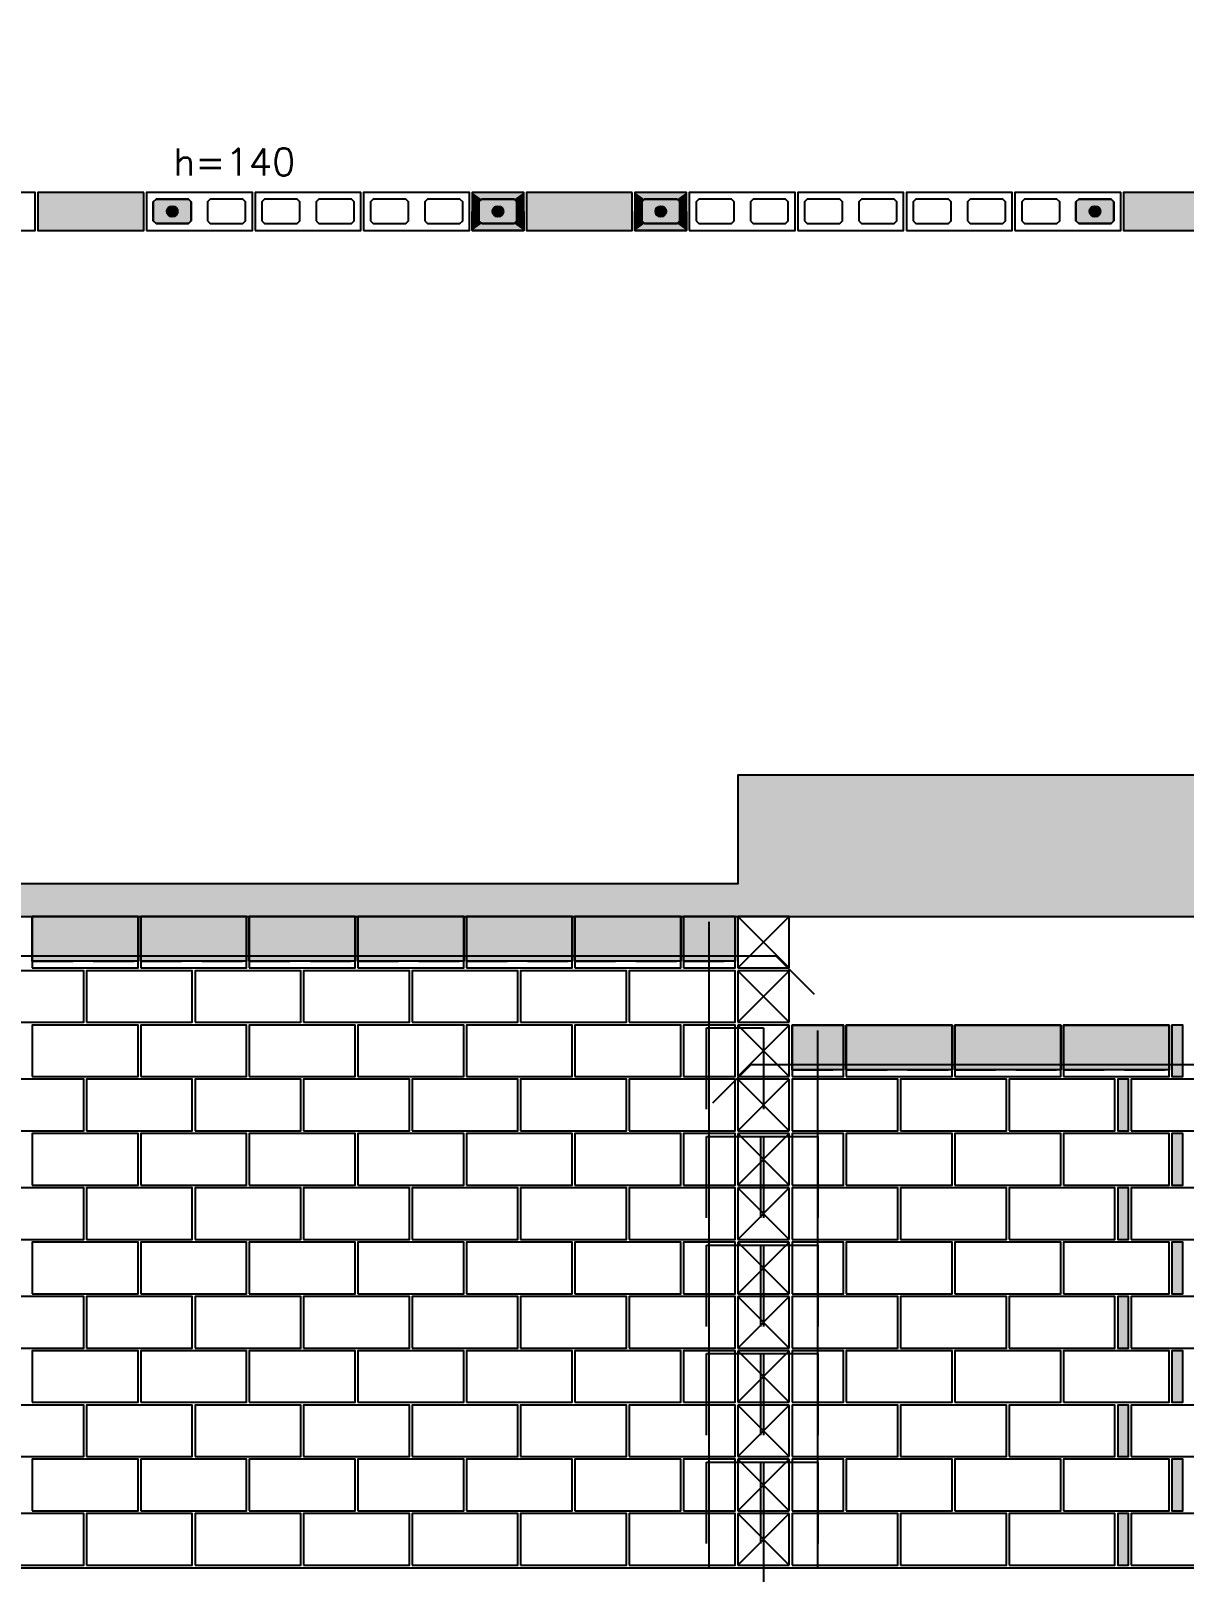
# Model space of a CAD drawing. Extents: x -1.9 to 86, y -1.5 to 61.
# Drawn here: x 15.65 to 24.15, y 31.39 to 42.74 of the extents above; entities that cross this region are included whole.
import ezdxf

# ---------------------------------------------------------------- set-up
doc = ezdxf.new("R2010")
doc.units = 0
doc.header["$MEASUREMENT"] = 0
doc.linetypes.add('ESTILO_TQS_0001', pattern=[0.45, 0.3, -0.15])
for name, color, linetype in [('PENA_01', 1, 'CONTINUOUS'), ('PENA_02', 2, 'CONTINUOUS'), ('PENA_03', 3, 'CONTINUOUS'), ('PENA_05', 5, 'CONTINUOUS'), ('PENA_09', 254, 'CONTINUOUS'), ('PENA_11', 252, 'CONTINUOUS'), ('PENA_23', 50, 'CONTINUOUS'), ('PENA_25', 210, 'CONTINUOUS')]:
    doc.layers.add(name, color=color, linetype=linetype)
doc.styles.get("Standard").update_dxf_attribs({"font": 'ROMANS.SHX'})

msp = doc.modelspace()

# ---------------------------------------------------------------- linework, layer by layer
at = {"layer": 'PENA_01', "linetype": 'ESTILO_TQS_0001'}
msp.add_line((21.052627, 31.597048), (21.052627, 26.923454), dxfattribs=at)
at = {"layer": 'PENA_01', "linetype": 'Continuous'}
for points in [[(16.555295, 41.342185), (16.575295, 41.322185), (16.815295, 41.322185), (16.835295, 41.342185), (16.835295, 41.482185), (16.815295, 41.502185), (16.575295, 41.502185), (16.555295, 41.482185), (16.555295, 41.342185)], [(16.955295, 41.342185), (16.975295, 41.322185), (17.215295, 41.322185), (17.235295, 41.342185), (17.235295, 41.482185), (17.215295, 41.502185), (16.975295, 41.502185), (16.955295, 41.482185), (16.955295, 41.342185)], [(17.355295, 41.342185), (17.375295, 41.322185), (17.615295, 41.322185), (17.635295, 41.342185), (17.635295, 41.482185), (17.615295, 41.502185), (17.375295, 41.502185), (17.355295, 41.482185), (17.355295, 41.342185)], [(17.755295, 41.342185), (17.775295, 41.322185), (18.015295, 41.322185), (18.035295, 41.342185), (18.035295, 41.482185), (18.015295, 41.502185), (17.775295, 41.502185), (17.755295, 41.482185), (17.755295, 41.342185)], [(18.155295, 41.342185), (18.175295, 41.322185), (18.415295, 41.322185), (18.435295, 41.342185), (18.435295, 41.482185), (18.415295, 41.502185), (18.175295, 41.502185), (18.155295, 41.482185), (18.155295, 41.342185)], [(18.555295, 41.342185), (18.575295, 41.322185), (18.815295, 41.322185), (18.835295, 41.342185), (18.835295, 41.482185), (18.815295, 41.502185), (18.575295, 41.502185), (18.555295, 41.482185), (18.555295, 41.342185)], [(18.975295, 41.322185), (19.215295, 41.322185), (19.235295, 41.342185), (19.235295, 41.482185), (19.215295, 41.502185), (18.975295, 41.502185), (18.955295, 41.482185), (18.955295, 41.342185), (18.975295, 41.322185)], [(20.175295, 41.322185), (20.415295, 41.322185), (20.435295, 41.342185), (20.435295, 41.482185), (20.415295, 41.502185), (20.175295, 41.502185), (20.155295, 41.482185), (20.155295, 41.342185), (20.175295, 41.322185)], [(20.555295, 41.342185), (20.575295, 41.322185), (20.815295, 41.322185), (20.835295, 41.342185), (20.835295, 41.482185), (20.815295, 41.502185), (20.575295, 41.502185), (20.555295, 41.482185), (20.555295, 41.342185)], [(20.955295, 41.342185), (20.975295, 41.322185), (21.215295, 41.322185), (21.235295, 41.342185), (21.235295, 41.482185), (21.215295, 41.502185), (20.975295, 41.502185), (20.955295, 41.482185), (20.955295, 41.342185)], [(21.355295, 41.342185), (21.375295, 41.322185), (21.615295, 41.322185), (21.635295, 41.342185), (21.635295, 41.482185), (21.615295, 41.502185), (21.375295, 41.502185), (21.355295, 41.482185), (21.355295, 41.342185)], [(21.755295, 41.342185), (21.775295, 41.322185), (22.015295, 41.322185), (22.035295, 41.342185), (22.035295, 41.482185), (22.015295, 41.502185), (21.775295, 41.502185), (21.755295, 41.482185), (21.755295, 41.342185)], [(22.155295, 41.342185), (22.175295, 41.322185), (22.415295, 41.322185), (22.435295, 41.342185), (22.435295, 41.482185), (22.415295, 41.502185), (22.175295, 41.502185), (22.155295, 41.482185), (22.155295, 41.342185)], [(22.555295, 41.342185), (22.575295, 41.322185), (22.815295, 41.322185), (22.835295, 41.342185), (22.835295, 41.482185), (22.815295, 41.502185), (22.575295, 41.502185), (22.555295, 41.482185), (22.555295, 41.342185)], [(22.955295, 41.342185), (22.975295, 41.322185), (23.215295, 41.322185), (23.235295, 41.342185), (23.235295, 41.482185), (23.215295, 41.502185), (22.975295, 41.502185), (22.955295, 41.482185), (22.955295, 41.342185)], [(23.355295, 41.342185), (23.375295, 41.322185), (23.615295, 41.322185), (23.635295, 41.342185), (23.635295, 41.482185), (23.615295, 41.502185), (23.375295, 41.502185), (23.355295, 41.482185), (23.355295, 41.342185)]]:
    msp.add_lwpolyline(points, dxfattribs=at)
at = {"layer": 'PENA_02', "linetype": 'Continuous'}
for p, q in [((21.242627, 36.217992), (20.862627, 36.217992)), ((20.862627, 36.217992), (20.862627, 35.837992)), ((21.242627, 35.837992), (21.242627, 36.217992)), ((20.862627, 35.837992), (21.242627, 35.837992)), ((21.242627, 35.817992), (20.862627, 35.817992)), ((20.862627, 35.817992), (20.862627, 35.437992)), ((21.242627, 35.437992), (21.242627, 35.817992)), ((20.862627, 35.437992), (21.242627, 35.437992)), ((21.242627, 35.417992), (20.862627, 35.417992)), ((20.862627, 35.417992), (20.862627, 35.037992)), ((21.242627, 35.037992), (21.242627, 35.417992)), ((20.862627, 35.037992), (21.242627, 35.037992)), ((21.242627, 35.017992), (20.862627, 35.017992)), ((20.862627, 35.017992), (20.862627, 34.637992)), ((21.242627, 34.637992), (21.242627, 35.017992)), ((20.862627, 34.637992), (21.242627, 34.637992)), ((21.242627, 34.617992), (20.862627, 34.617992)), ((20.862627, 34.617992), (20.862627, 34.237992)), ((21.242627, 34.237992), (21.242627, 34.617992)), ((20.862627, 34.237992), (21.242627, 34.237992)), ((21.242627, 34.217992), (20.862627, 34.217992)), ((20.862627, 34.217992), (20.862627, 33.837992)), ((21.242627, 33.837992), (21.242627, 34.217992)), ((20.862627, 33.837992), (21.242627, 33.837992)), ((21.242627, 33.817992), (20.862627, 33.817992)), ((20.862627, 33.817992), (20.862627, 33.437992)), ((21.242627, 33.437992), (21.242627, 33.817992)), ((20.862627, 33.437992), (21.242627, 33.437992)), ((21.242627, 33.417992), (20.862627, 33.417992)), ((20.862627, 33.417992), (20.862627, 33.037992)), ((21.242627, 33.037992), (21.242627, 33.417992)), ((20.862627, 33.037992), (21.242627, 33.037992)), ((21.242627, 33.017992), (20.862627, 33.017992)), ((20.862627, 33.017992), (20.862627, 32.637992)), ((21.242627, 32.637992), (21.242627, 33.017992)), ((20.862627, 32.637992), (21.242627, 32.637992)), ((21.242627, 32.617992), (20.862627, 32.617992)), ((20.862627, 32.617992), (20.862627, 32.237992)), ((21.242627, 32.237992), (21.242627, 32.617992)), ((20.862627, 32.237992), (21.242627, 32.237992)), ((21.242627, 32.217992), (20.862627, 32.217992)), ((20.862627, 32.217992), (20.862627, 31.837992)), ((21.242627, 31.837992), (21.242627, 32.217992)), ((20.862627, 31.837992), (21.242627, 31.837992)), ((21.242627, 31.817992), (20.862627, 31.817992)), ((20.862627, 31.817992), (20.862627, 31.437992)), ((21.242627, 31.437992), (21.242627, 31.817992)), ((7.762627, 31.417992), (33.442627, 31.417992)), ((20.862627, 31.437992), (21.242627, 31.437992))]:
    msp.add_line(p, q, dxfattribs=at)
at = {"layer": 'PENA_02', "linetype": 'ESTILO_TQS_0001'}
for p, q in [((15.662627, 35.887992), (16.442627, 35.887992)), ((16.462627, 35.887992), (17.242627, 35.887992)), ((17.262627, 35.887992), (18.042627, 35.887992)), ((18.062627, 35.887992), (18.842627, 35.887992)), ((18.862627, 35.887992), (19.642627, 35.887992)), ((19.662627, 35.887992), (20.442627, 35.887992)), ((20.462627, 35.887992), (20.842627, 35.887992)), ((21.262627, 35.087992), (21.642627, 35.087992)), ((21.662627, 35.087992), (22.442627, 35.087992)), ((22.462627, 35.087992), (23.242627, 35.087992)), ((23.262627, 35.087992), (24.042627, 35.087992))]:
    msp.add_line(p, q, dxfattribs=at)
at = {"layer": 'PENA_02', "linetype": 'Continuous'}
for points in [[(14.905295, 41.272185), (15.685295, 41.272185), (15.685295, 41.552185), (14.905295, 41.552185), (14.905295, 41.272185)], [(16.485295, 41.552185), (15.705295, 41.552185), (15.705295, 41.272185), (16.485295, 41.272185), (16.485295, 41.552185)], [(16.505295, 41.272185), (17.285295, 41.272185), (17.285295, 41.552185), (16.505295, 41.552185), (16.505295, 41.272185)], [(17.305295, 41.272185), (18.085295, 41.272185), (18.085295, 41.552185), (17.305295, 41.552185), (17.305295, 41.272185)], [(18.105295, 41.272185), (18.885295, 41.272185), (18.885295, 41.552185), (18.105295, 41.552185), (18.105295, 41.272185)], [(18.905295, 41.272185), (19.285295, 41.272185), (19.285295, 41.552185), (18.905295, 41.552185), (18.905295, 41.272185)], [(20.085295, 41.552185), (19.305295, 41.552185), (19.305295, 41.272185), (20.085295, 41.272185), (20.085295, 41.552185)], [(20.105295, 41.272185), (20.485295, 41.272185), (20.485295, 41.552185), (20.105295, 41.552185), (20.105295, 41.272185)], [(20.505295, 41.272185), (21.285295, 41.272185), (21.285295, 41.552185), (20.505295, 41.552185), (20.505295, 41.272185)], [(21.305295, 41.272185), (22.085295, 41.272185), (22.085295, 41.552185), (21.305295, 41.552185), (21.305295, 41.272185)], [(22.105295, 41.272185), (22.885295, 41.272185), (22.885295, 41.552185), (22.105295, 41.552185), (22.105295, 41.272185)], [(22.905295, 41.272185), (23.685295, 41.272185), (23.685295, 41.552185), (22.905295, 41.552185), (22.905295, 41.272185)], [(24.785295, 41.552185), (23.705295, 41.552185), (23.705295, 41.272185), (24.785295, 41.272185), (24.785295, 41.552185)], [(7.762627, 37.257992), (7.762627, 36.217992), (33.442627, 36.217992), (33.442627, 37.257992), (20.862627, 37.257992), (20.862627, 36.457992), (8.042627, 36.457992), (8.042627, 37.257992), (7.762627, 37.257992)], [(15.662627, 35.837992), (16.442627, 35.837992), (16.442627, 36.217992), (15.662627, 36.217992), (15.662627, 35.837992)], [(16.462627, 35.837992), (17.242627, 35.837992), (17.242627, 36.217992), (16.462627, 36.217992), (16.462627, 35.837992)], [(17.262627, 35.837992), (18.042627, 35.837992), (18.042627, 36.217992), (17.262627, 36.217992), (17.262627, 35.837992)], [(18.062627, 35.837992), (18.842627, 35.837992), (18.842627, 36.217992), (18.062627, 36.217992), (18.062627, 35.837992)], [(18.862627, 35.837992), (19.642627, 35.837992), (19.642627, 36.217992), (18.862627, 36.217992), (18.862627, 35.837992)], [(19.662627, 35.837992), (20.442627, 35.837992), (20.442627, 36.217992), (19.662627, 36.217992), (19.662627, 35.837992)], [(20.462627, 35.837992), (20.842627, 35.837992), (20.842627, 36.217992), (20.462627, 36.217992), (20.462627, 35.837992)], [(15.262627, 35.437992), (16.042627, 35.437992), (16.042627, 35.817992), (15.262627, 35.817992), (15.262627, 35.437992)], [(16.062627, 35.437992), (16.842627, 35.437992), (16.842627, 35.817992), (16.062627, 35.817992), (16.062627, 35.437992)], [(16.862627, 35.437992), (17.642627, 35.437992), (17.642627, 35.817992), (16.862627, 35.817992), (16.862627, 35.437992)], [(17.662627, 35.437992), (18.442627, 35.437992), (18.442627, 35.817992), (17.662627, 35.817992), (17.662627, 35.437992)], [(18.462627, 35.437992), (19.242627, 35.437992), (19.242627, 35.817992), (18.462627, 35.817992), (18.462627, 35.437992)], [(19.262627, 35.437992), (20.042627, 35.437992), (20.042627, 35.817992), (19.262627, 35.817992), (19.262627, 35.437992)], [(20.062627, 35.437992), (20.842627, 35.437992), (20.842627, 35.817992), (20.062627, 35.817992), (20.062627, 35.437992)], [(15.662627, 35.037992), (16.442627, 35.037992), (16.442627, 35.417992), (15.662627, 35.417992), (15.662627, 35.037992)], [(16.462627, 35.037992), (17.242627, 35.037992), (17.242627, 35.417992), (16.462627, 35.417992), (16.462627, 35.037992)], [(17.262627, 35.037992), (18.042627, 35.037992), (18.042627, 35.417992), (17.262627, 35.417992), (17.262627, 35.037992)], [(18.062627, 35.037992), (18.842627, 35.037992), (18.842627, 35.417992), (18.062627, 35.417992), (18.062627, 35.037992)], [(18.862627, 35.037992), (19.642627, 35.037992), (19.642627, 35.417992), (18.862627, 35.417992), (18.862627, 35.037992)], [(19.662627, 35.037992), (20.442627, 35.037992), (20.442627, 35.417992), (19.662627, 35.417992), (19.662627, 35.037992)], [(20.462627, 35.037992), (20.842627, 35.037992), (20.842627, 35.417992), (20.462627, 35.417992), (20.462627, 35.037992)], [(21.262627, 35.037992), (21.642627, 35.037992), (21.642627, 35.417992), (21.262627, 35.417992), (21.262627, 35.037992)], [(21.662627, 35.037992), (22.442627, 35.037992), (22.442627, 35.417992), (21.662627, 35.417992), (21.662627, 35.037992)], [(22.462627, 35.037992), (23.242627, 35.037992), (23.242627, 35.417992), (22.462627, 35.417992), (22.462627, 35.037992)], [(23.262627, 35.037992), (24.042627, 35.037992), (24.042627, 35.417992), (23.262627, 35.417992), (23.262627, 35.037992)], [(24.062627, 35.037992), (24.142627, 35.037992), (24.142627, 35.417992), (24.062627, 35.417992), (24.062627, 35.037992)], [(15.262627, 34.637992), (16.042627, 34.637992), (16.042627, 35.017992), (15.262627, 35.017992), (15.262627, 34.637992)], [(16.062627, 34.637992), (16.842627, 34.637992), (16.842627, 35.017992), (16.062627, 35.017992), (16.062627, 34.637992)], [(16.862627, 34.637992), (17.642627, 34.637992), (17.642627, 35.017992), (16.862627, 35.017992), (16.862627, 34.637992)], [(17.662627, 34.637992), (18.442627, 34.637992), (18.442627, 35.017992), (17.662627, 35.017992), (17.662627, 34.637992)], [(18.462627, 34.637992), (19.242627, 34.637992), (19.242627, 35.017992), (18.462627, 35.017992), (18.462627, 34.637992)], [(19.262627, 34.637992), (20.042627, 34.637992), (20.042627, 35.017992), (19.262627, 35.017992), (19.262627, 34.637992)], [(20.062627, 34.637992), (20.842627, 34.637992), (20.842627, 35.017992), (20.062627, 35.017992), (20.062627, 34.637992)], [(21.262627, 34.637992), (22.042627, 34.637992), (22.042627, 35.017992), (21.262627, 35.017992), (21.262627, 34.637992)], [(22.062627, 34.637992), (22.842627, 34.637992), (22.842627, 35.017992), (22.062627, 35.017992), (22.062627, 34.637992)], [(22.862627, 34.637992), (23.642627, 34.637992), (23.642627, 35.017992), (22.862627, 35.017992), (22.862627, 34.637992)], [(23.662627, 34.637992), (23.742627, 34.637992), (23.742627, 35.017992), (23.662627, 35.017992), (23.662627, 34.637992)], [(23.762627, 34.637992), (24.542627, 34.637992), (24.542627, 35.017992), (23.762627, 35.017992), (23.762627, 34.637992)], [(15.662627, 34.237992), (16.442627, 34.237992), (16.442627, 34.617992), (15.662627, 34.617992), (15.662627, 34.237992)], [(16.462627, 34.237992), (17.242627, 34.237992), (17.242627, 34.617992), (16.462627, 34.617992), (16.462627, 34.237992)], [(17.262627, 34.237992), (18.042627, 34.237992), (18.042627, 34.617992), (17.262627, 34.617992), (17.262627, 34.237992)], [(18.062627, 34.237992), (18.842627, 34.237992), (18.842627, 34.617992), (18.062627, 34.617992), (18.062627, 34.237992)], [(18.862627, 34.237992), (19.642627, 34.237992), (19.642627, 34.617992), (18.862627, 34.617992), (18.862627, 34.237992)], [(19.662627, 34.237992), (20.442627, 34.237992), (20.442627, 34.617992), (19.662627, 34.617992), (19.662627, 34.237992)], [(20.462627, 34.237992), (20.842627, 34.237992), (20.842627, 34.617992), (20.462627, 34.617992), (20.462627, 34.237992)], [(21.262627, 34.237992), (21.642627, 34.237992), (21.642627, 34.617992), (21.262627, 34.617992), (21.262627, 34.237992)], [(21.662627, 34.237992), (22.442627, 34.237992), (22.442627, 34.617992), (21.662627, 34.617992), (21.662627, 34.237992)], [(22.462627, 34.237992), (23.242627, 34.237992), (23.242627, 34.617992), (22.462627, 34.617992), (22.462627, 34.237992)], [(23.262627, 34.237992), (24.042627, 34.237992), (24.042627, 34.617992), (23.262627, 34.617992), (23.262627, 34.237992)], [(24.062627, 34.237992), (24.142627, 34.237992), (24.142627, 34.617992), (24.062627, 34.617992), (24.062627, 34.237992)], [(15.262627, 33.837992), (16.042627, 33.837992), (16.042627, 34.217992), (15.262627, 34.217992), (15.262627, 33.837992)], [(16.062627, 33.837992), (16.842627, 33.837992), (16.842627, 34.217992), (16.062627, 34.217992), (16.062627, 33.837992)], [(16.862627, 33.837992), (17.642627, 33.837992), (17.642627, 34.217992), (16.862627, 34.217992), (16.862627, 33.837992)], [(17.662627, 33.837992), (18.442627, 33.837992), (18.442627, 34.217992), (17.662627, 34.217992), (17.662627, 33.837992)], [(18.462627, 33.837992), (19.242627, 33.837992), (19.242627, 34.217992), (18.462627, 34.217992), (18.462627, 33.837992)], [(19.262627, 33.837992), (20.042627, 33.837992), (20.042627, 34.217992), (19.262627, 34.217992), (19.262627, 33.837992)], [(20.062627, 33.837992), (20.842627, 33.837992), (20.842627, 34.217992), (20.062627, 34.217992), (20.062627, 33.837992)], [(21.262627, 33.837992), (22.042627, 33.837992), (22.042627, 34.217992), (21.262627, 34.217992), (21.262627, 33.837992)], [(22.062627, 33.837992), (22.842627, 33.837992), (22.842627, 34.217992), (22.062627, 34.217992), (22.062627, 33.837992)], [(22.862627, 33.837992), (23.642627, 33.837992), (23.642627, 34.217992), (22.862627, 34.217992), (22.862627, 33.837992)], [(23.662627, 33.837992), (23.742627, 33.837992), (23.742627, 34.217992), (23.662627, 34.217992), (23.662627, 33.837992)], [(23.762627, 33.837992), (24.542627, 33.837992), (24.542627, 34.217992), (23.762627, 34.217992), (23.762627, 33.837992)], [(15.662627, 33.437992), (16.442627, 33.437992), (16.442627, 33.817992), (15.662627, 33.817992), (15.662627, 33.437992)], [(16.462627, 33.437992), (17.242627, 33.437992), (17.242627, 33.817992), (16.462627, 33.817992), (16.462627, 33.437992)], [(17.262627, 33.437992), (18.042627, 33.437992), (18.042627, 33.817992), (17.262627, 33.817992), (17.262627, 33.437992)], [(18.062627, 33.437992), (18.842627, 33.437992), (18.842627, 33.817992), (18.062627, 33.817992), (18.062627, 33.437992)], [(18.862627, 33.437992), (19.642627, 33.437992), (19.642627, 33.817992), (18.862627, 33.817992), (18.862627, 33.437992)], [(19.662627, 33.437992), (20.442627, 33.437992), (20.442627, 33.817992), (19.662627, 33.817992), (19.662627, 33.437992)], [(20.462627, 33.437992), (20.842627, 33.437992), (20.842627, 33.817992), (20.462627, 33.817992), (20.462627, 33.437992)], [(21.262627, 33.437992), (21.642627, 33.437992), (21.642627, 33.817992), (21.262627, 33.817992), (21.262627, 33.437992)], [(21.662627, 33.437992), (22.442627, 33.437992), (22.442627, 33.817992), (21.662627, 33.817992), (21.662627, 33.437992)], [(22.462627, 33.437992), (23.242627, 33.437992), (23.242627, 33.817992), (22.462627, 33.817992), (22.462627, 33.437992)], [(23.262627, 33.437992), (24.042627, 33.437992), (24.042627, 33.817992), (23.262627, 33.817992), (23.262627, 33.437992)], [(24.062627, 33.437992), (24.142627, 33.437992), (24.142627, 33.817992), (24.062627, 33.817992), (24.062627, 33.437992)], [(15.262627, 33.037992), (16.042627, 33.037992), (16.042627, 33.417992), (15.262627, 33.417992), (15.262627, 33.037992)], [(16.062627, 33.037992), (16.842627, 33.037992), (16.842627, 33.417992), (16.062627, 33.417992), (16.062627, 33.037992)], [(16.862627, 33.037992), (17.642627, 33.037992), (17.642627, 33.417992), (16.862627, 33.417992), (16.862627, 33.037992)], [(17.662627, 33.037992), (18.442627, 33.037992), (18.442627, 33.417992), (17.662627, 33.417992), (17.662627, 33.037992)], [(18.462627, 33.037992), (19.242627, 33.037992), (19.242627, 33.417992), (18.462627, 33.417992), (18.462627, 33.037992)], [(19.262627, 33.037992), (20.042627, 33.037992), (20.042627, 33.417992), (19.262627, 33.417992), (19.262627, 33.037992)], [(20.062627, 33.037992), (20.842627, 33.037992), (20.842627, 33.417992), (20.062627, 33.417992), (20.062627, 33.037992)], [(21.262627, 33.037992), (22.042627, 33.037992), (22.042627, 33.417992), (21.262627, 33.417992), (21.262627, 33.037992)], [(22.062627, 33.037992), (22.842627, 33.037992), (22.842627, 33.417992), (22.062627, 33.417992), (22.062627, 33.037992)], [(22.862627, 33.037992), (23.642627, 33.037992), (23.642627, 33.417992), (22.862627, 33.417992), (22.862627, 33.037992)], [(23.662627, 33.037992), (23.742627, 33.037992), (23.742627, 33.417992), (23.662627, 33.417992), (23.662627, 33.037992)], [(23.762627, 33.037992), (24.542627, 33.037992), (24.542627, 33.417992), (23.762627, 33.417992), (23.762627, 33.037992)], [(15.662627, 32.637992), (16.442627, 32.637992), (16.442627, 33.017992), (15.662627, 33.017992), (15.662627, 32.637992)], [(16.462627, 32.637992), (17.242627, 32.637992), (17.242627, 33.017992), (16.462627, 33.017992), (16.462627, 32.637992)], [(17.262627, 32.637992), (18.042627, 32.637992), (18.042627, 33.017992), (17.262627, 33.017992), (17.262627, 32.637992)], [(18.062627, 32.637992), (18.842627, 32.637992), (18.842627, 33.017992), (18.062627, 33.017992), (18.062627, 32.637992)], [(18.862627, 32.637992), (19.642627, 32.637992), (19.642627, 33.017992), (18.862627, 33.017992), (18.862627, 32.637992)], [(19.662627, 32.637992), (20.442627, 32.637992), (20.442627, 33.017992), (19.662627, 33.017992), (19.662627, 32.637992)], [(20.462627, 32.637992), (20.842627, 32.637992), (20.842627, 33.017992), (20.462627, 33.017992), (20.462627, 32.637992)], [(21.262627, 32.637992), (21.642627, 32.637992), (21.642627, 33.017992), (21.262627, 33.017992), (21.262627, 32.637992)], [(21.662627, 32.637992), (22.442627, 32.637992), (22.442627, 33.017992), (21.662627, 33.017992), (21.662627, 32.637992)], [(22.462627, 32.637992), (23.242627, 32.637992), (23.242627, 33.017992), (22.462627, 33.017992), (22.462627, 32.637992)], [(23.262627, 32.637992), (24.042627, 32.637992), (24.042627, 33.017992), (23.262627, 33.017992), (23.262627, 32.637992)], [(24.062627, 32.637992), (24.142627, 32.637992), (24.142627, 33.017992), (24.062627, 33.017992), (24.062627, 32.637992)], [(15.262627, 32.237992), (16.042627, 32.237992), (16.042627, 32.617992), (15.262627, 32.617992), (15.262627, 32.237992)], [(16.062627, 32.237992), (16.842627, 32.237992), (16.842627, 32.617992), (16.062627, 32.617992), (16.062627, 32.237992)], [(16.862627, 32.237992), (17.642627, 32.237992), (17.642627, 32.617992), (16.862627, 32.617992), (16.862627, 32.237992)], [(17.662627, 32.237992), (18.442627, 32.237992), (18.442627, 32.617992), (17.662627, 32.617992), (17.662627, 32.237992)], [(18.462627, 32.237992), (19.242627, 32.237992), (19.242627, 32.617992), (18.462627, 32.617992), (18.462627, 32.237992)], [(19.262627, 32.237992), (20.042627, 32.237992), (20.042627, 32.617992), (19.262627, 32.617992), (19.262627, 32.237992)], [(20.062627, 32.237992), (20.842627, 32.237992), (20.842627, 32.617992), (20.062627, 32.617992), (20.062627, 32.237992)], [(21.262627, 32.237992), (22.042627, 32.237992), (22.042627, 32.617992), (21.262627, 32.617992), (21.262627, 32.237992)], [(22.062627, 32.237992), (22.842627, 32.237992), (22.842627, 32.617992), (22.062627, 32.617992), (22.062627, 32.237992)], [(22.862627, 32.237992), (23.642627, 32.237992), (23.642627, 32.617992), (22.862627, 32.617992), (22.862627, 32.237992)], [(23.662627, 32.237992), (23.742627, 32.237992), (23.742627, 32.617992), (23.662627, 32.617992), (23.662627, 32.237992)], [(23.762627, 32.237992), (24.542627, 32.237992), (24.542627, 32.617992), (23.762627, 32.617992), (23.762627, 32.237992)], [(15.662627, 31.837992), (16.442627, 31.837992), (16.442627, 32.217992), (15.662627, 32.217992), (15.662627, 31.837992)], [(16.462627, 31.837992), (17.242627, 31.837992), (17.242627, 32.217992), (16.462627, 32.217992), (16.462627, 31.837992)], [(17.262627, 31.837992), (18.042627, 31.837992), (18.042627, 32.217992), (17.262627, 32.217992), (17.262627, 31.837992)], [(18.062627, 31.837992), (18.842627, 31.837992), (18.842627, 32.217992), (18.062627, 32.217992), (18.062627, 31.837992)], [(18.862627, 31.837992), (19.642627, 31.837992), (19.642627, 32.217992), (18.862627, 32.217992), (18.862627, 31.837992)], [(19.662627, 31.837992), (20.442627, 31.837992), (20.442627, 32.217992), (19.662627, 32.217992), (19.662627, 31.837992)], [(20.462627, 31.837992), (20.842627, 31.837992), (20.842627, 32.217992), (20.462627, 32.217992), (20.462627, 31.837992)], [(21.262627, 31.837992), (21.642627, 31.837992), (21.642627, 32.217992), (21.262627, 32.217992), (21.262627, 31.837992)], [(21.662627, 31.837992), (22.442627, 31.837992), (22.442627, 32.217992), (21.662627, 32.217992), (21.662627, 31.837992)], [(22.462627, 31.837992), (23.242627, 31.837992), (23.242627, 32.217992), (22.462627, 32.217992), (22.462627, 31.837992)], [(23.262627, 31.837992), (24.042627, 31.837992), (24.042627, 32.217992), (23.262627, 32.217992), (23.262627, 31.837992)], [(24.062627, 31.837992), (24.142627, 31.837992), (24.142627, 32.217992), (24.062627, 32.217992), (24.062627, 31.837992)], [(15.262627, 31.437992), (16.042627, 31.437992), (16.042627, 31.817992), (15.262627, 31.817992), (15.262627, 31.437992)], [(16.062627, 31.437992), (16.842627, 31.437992), (16.842627, 31.817992), (16.062627, 31.817992), (16.062627, 31.437992)], [(16.862627, 31.437992), (17.642627, 31.437992), (17.642627, 31.817992), (16.862627, 31.817992), (16.862627, 31.437992)], [(17.662627, 31.437992), (18.442627, 31.437992), (18.442627, 31.817992), (17.662627, 31.817992), (17.662627, 31.437992)], [(18.462627, 31.437992), (19.242627, 31.437992), (19.242627, 31.817992), (18.462627, 31.817992), (18.462627, 31.437992)], [(19.262627, 31.437992), (20.042627, 31.437992), (20.042627, 31.817992), (19.262627, 31.817992), (19.262627, 31.437992)], [(20.062627, 31.437992), (20.842627, 31.437992), (20.842627, 31.817992), (20.062627, 31.817992), (20.062627, 31.437992)], [(21.262627, 31.437992), (22.042627, 31.437992), (22.042627, 31.817992), (21.262627, 31.817992), (21.262627, 31.437992)], [(22.062627, 31.437992), (22.842627, 31.437992), (22.842627, 31.817992), (22.062627, 31.817992), (22.062627, 31.437992)], [(22.862627, 31.437992), (23.642627, 31.437992), (23.642627, 31.817992), (22.862627, 31.817992), (22.862627, 31.437992)], [(23.662627, 31.437992), (23.742627, 31.437992), (23.742627, 31.817992), (23.662627, 31.817992), (23.662627, 31.437992)], [(23.762627, 31.437992), (24.542627, 31.437992), (24.542627, 31.817992), (23.762627, 31.817992), (23.762627, 31.437992)]]:
    msp.add_lwpolyline(points, dxfattribs=at)
at = {"layer": 'PENA_03', "linetype": 'Continuous'}
for p, q in [((20.862627, 35.837992), (21.242627, 36.217992)), ((21.242627, 35.837992), (20.862627, 36.217992)), ((20.862627, 35.437992), (21.242627, 35.817992)), ((21.242627, 35.437992), (20.862627, 35.817992)), ((20.862627, 35.037992), (21.242627, 35.417992)), ((21.242627, 35.037992), (20.862627, 35.417992)), ((20.862627, 34.637992), (21.242627, 35.017992)), ((21.242627, 34.637992), (20.862627, 35.017992)), ((20.862627, 34.237992), (21.242627, 34.617992)), ((21.242627, 34.237992), (20.862627, 34.617992)), ((20.862627, 33.837992), (21.242627, 34.217992)), ((21.242627, 33.837992), (20.862627, 34.217992)), ((20.862627, 33.437992), (21.242627, 33.817992)), ((21.242627, 33.437992), (20.862627, 33.817992)), ((20.862627, 33.037992), (21.242627, 33.417992)), ((21.242627, 33.037992), (20.862627, 33.417992)), ((20.862627, 32.637992), (21.242627, 33.017992)), ((21.242627, 32.637992), (20.862627, 33.017992)), ((20.862627, 32.237992), (21.242627, 32.617992)), ((21.242627, 32.237992), (20.862627, 32.617992)), ((20.862627, 31.837992), (21.242627, 32.217992)), ((21.242627, 31.837992), (20.862627, 32.217992)), ((20.862627, 31.437992), (21.242627, 31.817992)), ((21.242627, 31.437992), (20.862627, 31.817992))]:
    msp.add_line(p, q, dxfattribs=at)
for points in [[(16.835295, 41.342185), (16.815295, 41.322185), (16.575295, 41.322185), (16.555295, 41.342185), (16.555295, 41.482185), (16.575295, 41.502185), (16.815295, 41.502185), (16.835295, 41.482185), (16.835295, 41.342185)], [(19.235295, 41.342185), (19.215295, 41.322185), (18.975295, 41.322185), (18.955295, 41.342185), (18.955295, 41.482185), (18.975295, 41.502185), (19.215295, 41.502185), (19.235295, 41.482185), (19.235295, 41.342185)], [(20.435295, 41.342185), (20.415295, 41.322185), (20.175295, 41.322185), (20.155295, 41.342185), (20.155295, 41.482185), (20.175295, 41.502185), (20.415295, 41.502185), (20.435295, 41.482185), (20.435295, 41.342185)], [(23.635295, 41.342185), (23.615295, 41.322185), (23.375295, 41.322185), (23.355295, 41.342185), (23.355295, 41.482185), (23.375295, 41.502185), (23.615295, 41.502185), (23.635295, 41.482185), (23.635295, 41.342185)]]:
    msp.add_lwpolyline(points, dxfattribs=at)
for centre in [(16.695295, 41.412185), (19.095295, 41.412185), (20.295295, 41.412185), (23.495295, 41.412185)]:
    msp.add_circle(centre, 0.04, dxfattribs=at)
for points in [[(16.735295, 41.412185), (16.702241, 41.451578), (16.675295, 41.446826)], [(16.735295, 41.412185), (16.725937, 41.437897), (16.702241, 41.451578)], [(19.135295, 41.412185), (19.102241, 41.451578), (19.075295, 41.446826)], [(19.135295, 41.412185), (19.125937, 41.437897), (19.102241, 41.451578)], [(20.335295, 41.412185), (20.302241, 41.451578), (20.275295, 41.446826)], [(20.335295, 41.412185), (20.325937, 41.437897), (20.302241, 41.451578)], [(23.535295, 41.412185), (23.502241, 41.451578), (23.475295, 41.446826)], [(23.535295, 41.412185), (23.525937, 41.437897), (23.502241, 41.451578)], [(16.735295, 41.412185), (16.675295, 41.446826), (16.657708, 41.425866)], [(16.735295, 41.412185), (16.657708, 41.425866), (16.657708, 41.398504)], [(16.735295, 41.412185), (16.657708, 41.398504), (16.675295, 41.377544)], [(16.735295, 41.412185), (16.675295, 41.377544), (16.702241, 41.372793)], [(16.735295, 41.412185), (16.702241, 41.372793), (16.725937, 41.386474)], [(16.735295, 41.412185), (16.725937, 41.386474), (16.735295, 41.412185)], [(19.135295, 41.412185), (19.075295, 41.446826), (19.057708, 41.425866)], [(19.135295, 41.412185), (19.057708, 41.425866), (19.057708, 41.398504)], [(19.135295, 41.412185), (19.057708, 41.398504), (19.075295, 41.377544)], [(19.135295, 41.412185), (19.075295, 41.377544), (19.102241, 41.372793)], [(19.135295, 41.412185), (19.102241, 41.372793), (19.125937, 41.386474)], [(19.135295, 41.412185), (19.125937, 41.386474), (19.135295, 41.412185)], [(20.335295, 41.412185), (20.275295, 41.446826), (20.257708, 41.425866)], [(20.335295, 41.412185), (20.257708, 41.425866), (20.257708, 41.398504)], [(20.335295, 41.412185), (20.257708, 41.398504), (20.275295, 41.377544)], [(20.335295, 41.412185), (20.275295, 41.377544), (20.302241, 41.372793)], [(20.335295, 41.412185), (20.302241, 41.372793), (20.325937, 41.386474)], [(20.335295, 41.412185), (20.325937, 41.386474), (20.335295, 41.412185)], [(23.535295, 41.412185), (23.475295, 41.446826), (23.457708, 41.425866)], [(23.535295, 41.412185), (23.457708, 41.425866), (23.457708, 41.398504)], [(23.535295, 41.412185), (23.457708, 41.398504), (23.475295, 41.377544)], [(23.535295, 41.412185), (23.475295, 41.377544), (23.502241, 41.372793)], [(23.535295, 41.412185), (23.502241, 41.372793), (23.525937, 41.386474)], [(23.535295, 41.412185), (23.525937, 41.386474), (23.535295, 41.412185)]]:
    msp.add_solid(points, dxfattribs=at)
at = {"layer": 'PENA_05', "linetype": 'Continuous'}
for p, q in [((20.652627, 31.417992), (20.652627, 36.177992)), ((7.862627, 35.927992), (21.142627, 35.927992)), ((21.142627, 35.927992), (21.42547, 35.64515)), ((20.632627, 34.797048), (20.632627, 35.397048)), ((20.632627, 35.397048), (21.052627, 35.397048)), ((21.052627, 35.397048), (21.052627, 34.797048)), ((21.452627, 31.417992), (21.452627, 35.377992)), ((20.679784, 34.84515), (20.962627, 35.127992)), ((20.962627, 35.127992), (33.342627, 35.127992)), ((20.632627, 33.997048), (20.632627, 34.597048)), ((20.632627, 34.597048), (21.052627, 34.597048)), ((21.032627, 33.997048), (21.032627, 34.597048)), ((21.032627, 34.597048), (21.452627, 34.597048)), ((21.052627, 34.597048), (21.052627, 33.997048)), ((21.452627, 34.597048), (21.452627, 33.997048)), ((20.632627, 33.196183), (20.632627, 33.796183)), ((20.632627, 33.796183), (21.052627, 33.796183)), ((21.032627, 33.196183), (21.032627, 33.796183)), ((21.032627, 33.796183), (21.452627, 33.796183)), ((21.052627, 33.796183), (21.052627, 33.196183)), ((21.452627, 33.796183), (21.452627, 33.196183)), ((20.632627, 32.397048), (20.632627, 32.997048)), ((20.632627, 32.997048), (21.052627, 32.997048)), ((21.032627, 32.397048), (21.032627, 32.997048)), ((21.032627, 32.997048), (21.452627, 32.997048)), ((21.052627, 32.997048), (21.052627, 32.397048)), ((21.452627, 32.997048), (21.452627, 32.397048)), ((20.632627, 31.597048), (20.632627, 32.197048)), ((20.632627, 32.197048), (21.052627, 32.197048)), ((21.032627, 31.597048), (21.032627, 32.197048)), ((21.032627, 32.197048), (21.452627, 32.197048)), ((21.052627, 32.197048), (21.052627, 31.597048)), ((21.452627, 32.197048), (21.452627, 31.597048))]:
    msp.add_line(p, q, dxfattribs=at)
at = {"layer": 'PENA_09', "linetype": 'Continuous'}
for points in [[(15.662627, 35.887992), (15.662627, 36.217992), (16.442627, 36.217992), (16.442627, 35.887992), (15.662627, 35.887992)], [(16.462627, 35.887992), (16.462627, 36.217992), (17.242627, 36.217992), (17.242627, 35.887992), (16.462627, 35.887992)], [(17.262627, 35.887992), (17.262627, 36.217992), (18.042627, 36.217992), (18.042627, 35.887992), (17.262627, 35.887992)], [(18.062627, 35.887992), (18.062627, 36.217992), (18.842627, 36.217992), (18.842627, 35.887992), (18.062627, 35.887992)], [(18.862627, 35.887992), (18.862627, 36.217992), (19.642627, 36.217992), (19.642627, 35.887992), (18.862627, 35.887992)], [(19.662627, 35.887992), (19.662627, 36.217992), (20.442627, 36.217992), (20.442627, 35.887992), (19.662627, 35.887992)], [(20.462627, 35.887992), (20.462627, 36.217992), (20.842627, 36.217992), (20.842627, 35.887992), (20.462627, 35.887992)], [(21.262627, 35.087992), (21.262627, 35.417992), (21.642627, 35.417992), (21.642627, 35.087992), (21.262627, 35.087992)], [(21.662627, 35.087992), (21.662627, 35.417992), (22.442627, 35.417992), (22.442627, 35.087992), (21.662627, 35.087992)], [(22.462627, 35.087992), (22.462627, 35.417992), (23.242627, 35.417992), (23.242627, 35.087992), (22.462627, 35.087992)], [(23.262627, 35.087992), (23.262627, 35.417992), (24.042627, 35.417992), (24.042627, 35.087992), (23.262627, 35.087992)]]:
    msp.add_lwpolyline(points, dxfattribs=at)
for points in [[(15.662627, 35.887992), (15.662627, 36.217992), (16.442627, 36.217992)], [(15.662627, 35.887992), (16.442627, 36.217992), (16.442627, 35.887992)], [(16.462627, 35.887992), (16.462627, 36.217992), (17.242627, 36.217992)], [(16.462627, 35.887992), (17.242627, 36.217992), (17.242627, 35.887992)], [(17.262627, 35.887992), (17.262627, 36.217992), (18.042627, 36.217992)], [(17.262627, 35.887992), (18.042627, 36.217992), (18.042627, 35.887992)], [(18.062627, 35.887992), (18.062627, 36.217992), (18.842627, 36.217992)], [(18.062627, 35.887992), (18.842627, 36.217992), (18.842627, 35.887992)], [(18.862627, 35.887992), (18.862627, 36.217992), (19.642627, 36.217992)], [(18.862627, 35.887992), (19.642627, 36.217992), (19.642627, 35.887992)], [(19.662627, 35.887992), (19.662627, 36.217992), (20.442627, 36.217992)], [(19.662627, 35.887992), (20.442627, 36.217992), (20.442627, 35.887992)], [(20.462627, 35.887992), (20.462627, 36.217992), (20.842627, 36.217992)], [(20.462627, 35.887992), (20.842627, 36.217992), (20.842627, 35.887992)], [(15.662627, 35.887992), (16.442627, 35.887992), (15.662627, 35.887992)], [(16.462627, 35.887992), (17.242627, 35.887992), (16.462627, 35.887992)], [(17.262627, 35.887992), (18.042627, 35.887992), (17.262627, 35.887992)], [(18.062627, 35.887992), (18.842627, 35.887992), (18.062627, 35.887992)], [(18.862627, 35.887992), (19.642627, 35.887992), (18.862627, 35.887992)], [(19.662627, 35.887992), (20.442627, 35.887992), (19.662627, 35.887992)], [(20.462627, 35.887992), (20.842627, 35.887992), (20.462627, 35.887992)], [(21.262627, 35.087992), (21.262627, 35.417992), (21.642627, 35.417992)], [(21.262627, 35.087992), (21.642627, 35.417992), (21.642627, 35.087992)], [(21.662627, 35.087992), (21.662627, 35.417992), (22.442627, 35.417992)], [(21.662627, 35.087992), (22.442627, 35.417992), (22.442627, 35.087992)], [(22.462627, 35.087992), (22.462627, 35.417992), (23.242627, 35.417992)], [(22.462627, 35.087992), (23.242627, 35.417992), (23.242627, 35.087992)], [(23.262627, 35.087992), (23.262627, 35.417992), (24.042627, 35.417992)], [(23.262627, 35.087992), (24.042627, 35.417992), (24.042627, 35.087992)], [(21.262627, 35.087992), (21.642627, 35.087992), (21.262627, 35.087992)], [(21.662627, 35.087992), (22.442627, 35.087992), (21.662627, 35.087992)], [(22.462627, 35.087992), (23.242627, 35.087992), (22.462627, 35.087992)], [(23.262627, 35.087992), (24.042627, 35.087992), (23.262627, 35.087992)]]:
    msp.add_solid(points, dxfattribs=at)
at = {"layer": 'PENA_11', "linetype": 'Continuous'}
for points in [[(16.485295, 41.552185), (15.705295, 41.552185), (15.705295, 41.272185)], [(16.485295, 41.552185), (15.705295, 41.272185), (16.485295, 41.272185)], [(16.485295, 41.552185), (16.485295, 41.272185), (16.485295, 41.552185)], [(16.835295, 41.342185), (16.555295, 41.482185), (16.575295, 41.502185)], [(16.835295, 41.342185), (16.555295, 41.342185), (16.555295, 41.482185)], [(16.835295, 41.342185), (16.575295, 41.502185), (16.815295, 41.502185)], [(16.835295, 41.342185), (16.815295, 41.502185), (16.835295, 41.482185)], [(16.835295, 41.342185), (16.835295, 41.482185), (16.835295, 41.342185)], [(19.235295, 41.342185), (18.955295, 41.482185), (18.975295, 41.502185)], [(19.235295, 41.342185), (18.955295, 41.342185), (18.955295, 41.482185)], [(19.235295, 41.342185), (18.975295, 41.502185), (19.215295, 41.502185)], [(19.235295, 41.342185), (19.215295, 41.502185), (19.235295, 41.482185)], [(19.235295, 41.342185), (19.235295, 41.482185), (19.235295, 41.342185)], [(20.085295, 41.552185), (19.305295, 41.552185), (19.305295, 41.272185)], [(20.085295, 41.552185), (19.305295, 41.272185), (20.085295, 41.272185)], [(20.085295, 41.552185), (20.085295, 41.272185), (20.085295, 41.552185)], [(20.435295, 41.342185), (20.155295, 41.482185), (20.175295, 41.502185)], [(20.435295, 41.342185), (20.155295, 41.342185), (20.155295, 41.482185)], [(20.435295, 41.342185), (20.175295, 41.502185), (20.415295, 41.502185)], [(20.435295, 41.342185), (20.415295, 41.502185), (20.435295, 41.482185)], [(20.435295, 41.342185), (20.435295, 41.482185), (20.435295, 41.342185)], [(23.635295, 41.342185), (23.355295, 41.482185), (23.375295, 41.502185)], [(23.635295, 41.342185), (23.355295, 41.342185), (23.355295, 41.482185)], [(23.635295, 41.342185), (23.375295, 41.502185), (23.615295, 41.502185)], [(23.635295, 41.342185), (23.615295, 41.502185), (23.635295, 41.482185)], [(23.635295, 41.342185), (23.635295, 41.482185), (23.635295, 41.342185)], [(24.785295, 41.552185), (23.705295, 41.552185), (23.705295, 41.272185)], [(24.785295, 41.552185), (23.705295, 41.272185), (24.785295, 41.272185)], [(16.835295, 41.342185), (16.575295, 41.322185), (16.555295, 41.342185)], [(16.835295, 41.342185), (16.815295, 41.322185), (16.575295, 41.322185)], [(19.235295, 41.342185), (18.975295, 41.322185), (18.955295, 41.342185)], [(19.235295, 41.342185), (19.215295, 41.322185), (18.975295, 41.322185)], [(20.435295, 41.342185), (20.175295, 41.322185), (20.155295, 41.342185)], [(20.435295, 41.342185), (20.415295, 41.322185), (20.175295, 41.322185)], [(23.635295, 41.342185), (23.375295, 41.322185), (23.355295, 41.342185)], [(23.635295, 41.342185), (23.615295, 41.322185), (23.375295, 41.322185)], [(20.862627, 37.257992), (20.862627, 36.457992), (33.442627, 36.217992)], [(20.862627, 37.257992), (33.442627, 36.217992), (33.442627, 37.257992)], [(8.042627, 36.457992), (7.762627, 36.217992), (33.442627, 36.217992)], [(8.042627, 36.457992), (33.442627, 36.217992), (20.862627, 36.457992)]]:
    msp.add_solid(points, dxfattribs=at)
at = {"layer": 'PENA_23', "linetype": 'Continuous'}
for points in [[(19.235295, 41.412185), (19.285295, 41.412185), (19.285295, 41.552185), (18.905295, 41.552185), (18.905295, 41.412185), (18.955295, 41.412185), (18.955295, 41.482185), (18.975295, 41.502185), (19.215295, 41.502185), (19.235295, 41.482185), (19.235295, 41.412185)], [(20.435295, 41.412185), (20.485295, 41.412185), (20.485295, 41.552185), (20.105295, 41.552185), (20.105295, 41.412185), (20.155295, 41.412185), (20.155295, 41.482185), (20.175295, 41.502185), (20.415295, 41.502185), (20.435295, 41.482185), (20.435295, 41.412185)], [(19.235295, 41.412185), (19.285295, 41.412185), (19.285295, 41.272185), (18.905295, 41.272185), (18.905295, 41.412185), (18.955295, 41.412185), (18.955295, 41.342185), (18.975295, 41.322185), (19.215295, 41.322185), (19.235295, 41.342185), (19.235295, 41.412185)], [(20.435295, 41.412185), (20.485295, 41.412185), (20.485295, 41.272185), (20.105295, 41.272185), (20.105295, 41.412185), (20.155295, 41.412185), (20.155295, 41.342185), (20.175295, 41.322185), (20.415295, 41.322185), (20.435295, 41.342185), (20.435295, 41.412185)]]:
    msp.add_lwpolyline(points, dxfattribs=at)
for points in [[(19.285295, 41.552185), (18.905295, 41.552185), (18.975295, 41.502185)], [(18.905295, 41.552185), (18.905295, 41.412185), (18.955295, 41.412185)], [(18.905295, 41.552185), (18.955295, 41.412185), (18.955295, 41.482185)], [(18.905295, 41.552185), (18.955295, 41.482185), (18.975295, 41.502185)], [(19.285295, 41.552185), (18.975295, 41.502185), (19.215295, 41.502185)], [(19.285295, 41.552185), (19.215295, 41.502185), (19.235295, 41.482185)], [(19.285295, 41.552185), (19.235295, 41.482185), (19.285295, 41.412185)], [(19.285295, 41.412185), (19.235295, 41.482185), (19.235295, 41.412185)], [(20.485295, 41.552185), (20.105295, 41.552185), (20.175295, 41.502185)], [(20.105295, 41.552185), (20.105295, 41.412185), (20.155295, 41.412185)], [(20.105295, 41.552185), (20.155295, 41.412185), (20.155295, 41.482185)], [(20.105295, 41.552185), (20.155295, 41.482185), (20.175295, 41.502185)], [(20.485295, 41.552185), (20.175295, 41.502185), (20.415295, 41.502185)], [(20.485295, 41.552185), (20.415295, 41.502185), (20.435295, 41.482185)], [(20.485295, 41.552185), (20.435295, 41.482185), (20.485295, 41.412185)], [(20.485295, 41.412185), (20.435295, 41.482185), (20.435295, 41.412185)], [(18.905295, 41.272185), (18.905295, 41.412185), (18.955295, 41.412185)], [(18.905295, 41.272185), (18.955295, 41.412185), (18.955295, 41.342185)], [(18.905295, 41.272185), (18.955295, 41.342185), (18.975295, 41.322185)], [(19.285295, 41.272185), (19.215295, 41.322185), (19.235295, 41.342185)], [(19.285295, 41.272185), (19.235295, 41.342185), (19.285295, 41.412185)], [(19.285295, 41.412185), (19.235295, 41.342185), (19.235295, 41.412185)], [(20.105295, 41.272185), (20.105295, 41.412185), (20.155295, 41.412185)], [(20.105295, 41.272185), (20.155295, 41.412185), (20.155295, 41.342185)], [(20.105295, 41.272185), (20.155295, 41.342185), (20.175295, 41.322185)], [(20.485295, 41.272185), (20.415295, 41.322185), (20.435295, 41.342185)], [(20.485295, 41.272185), (20.435295, 41.342185), (20.485295, 41.412185)], [(20.485295, 41.412185), (20.435295, 41.342185), (20.435295, 41.412185)], [(19.285295, 41.272185), (18.905295, 41.272185), (18.975295, 41.322185)], [(19.285295, 41.272185), (18.975295, 41.322185), (19.215295, 41.322185)], [(20.485295, 41.272185), (20.105295, 41.272185), (20.175295, 41.322185)], [(20.485295, 41.272185), (20.175295, 41.322185), (20.415295, 41.322185)]]:
    msp.add_solid(points, dxfattribs=at)
at = {"layer": 'PENA_25', "linetype": 'Continuous'}
for points in [[(24.142627, 35.417992), (24.062627, 35.417992), (24.062627, 35.037992), (24.142627, 35.037992), (24.142627, 35.417992)], [(23.742627, 35.017992), (23.662627, 35.017992), (23.662627, 34.637992), (23.742627, 34.637992), (23.742627, 35.017992)], [(24.142627, 34.617992), (24.062627, 34.617992), (24.062627, 34.237992), (24.142627, 34.237992), (24.142627, 34.617992)], [(23.742627, 34.217992), (23.662627, 34.217992), (23.662627, 33.837992), (23.742627, 33.837992), (23.742627, 34.217992)], [(24.142627, 33.817992), (24.062627, 33.817992), (24.062627, 33.437992), (24.142627, 33.437992), (24.142627, 33.817992)], [(23.742627, 33.417992), (23.662627, 33.417992), (23.662627, 33.037992), (23.742627, 33.037992), (23.742627, 33.417992)], [(24.142627, 33.017992), (24.062627, 33.017992), (24.062627, 32.637992), (24.142627, 32.637992), (24.142627, 33.017992)], [(23.742627, 32.617992), (23.662627, 32.617992), (23.662627, 32.237992), (23.742627, 32.237992), (23.742627, 32.617992)], [(24.142627, 32.217992), (24.062627, 32.217992), (24.062627, 31.837992), (24.142627, 31.837992), (24.142627, 32.217992)], [(23.742627, 31.817992), (23.662627, 31.817992), (23.662627, 31.437992), (23.742627, 31.437992), (23.742627, 31.817992)]]:
    msp.add_lwpolyline(points, dxfattribs=at)
for points in [[(24.142627, 35.417992), (24.062627, 35.417992), (24.062627, 35.037992)], [(24.142627, 35.417992), (24.062627, 35.037992), (24.142627, 35.037992)], [(24.142627, 35.417992), (24.142627, 35.037992), (24.142627, 35.417992)], [(23.742627, 35.017992), (23.662627, 35.017992), (23.662627, 34.637992)], [(23.742627, 35.017992), (23.662627, 34.637992), (23.742627, 34.637992)], [(23.742627, 35.017992), (23.742627, 34.637992), (23.742627, 35.017992)], [(24.142627, 34.617992), (24.062627, 34.617992), (24.062627, 34.237992)], [(24.142627, 34.617992), (24.062627, 34.237992), (24.142627, 34.237992)], [(24.142627, 34.617992), (24.142627, 34.237992), (24.142627, 34.617992)], [(23.742627, 34.217992), (23.662627, 34.217992), (23.662627, 33.837992)], [(23.742627, 34.217992), (23.662627, 33.837992), (23.742627, 33.837992)], [(23.742627, 34.217992), (23.742627, 33.837992), (23.742627, 34.217992)], [(24.142627, 33.817992), (24.062627, 33.817992), (24.062627, 33.437992)], [(24.142627, 33.817992), (24.062627, 33.437992), (24.142627, 33.437992)], [(24.142627, 33.817992), (24.142627, 33.437992), (24.142627, 33.817992)], [(23.742627, 33.417992), (23.662627, 33.417992), (23.662627, 33.037992)], [(23.742627, 33.417992), (23.662627, 33.037992), (23.742627, 33.037992)], [(23.742627, 33.417992), (23.742627, 33.037992), (23.742627, 33.417992)], [(24.142627, 33.017992), (24.062627, 33.017992), (24.062627, 32.637992)], [(24.142627, 33.017992), (24.062627, 32.637992), (24.142627, 32.637992)], [(24.142627, 33.017992), (24.142627, 32.637992), (24.142627, 33.017992)], [(23.742627, 32.617992), (23.662627, 32.617992), (23.662627, 32.237992)], [(23.742627, 32.617992), (23.662627, 32.237992), (23.742627, 32.237992)], [(23.742627, 32.617992), (23.742627, 32.237992), (23.742627, 32.617992)], [(24.142627, 32.217992), (24.062627, 32.217992), (24.062627, 31.837992)], [(24.142627, 32.217992), (24.062627, 31.837992), (24.142627, 31.837992)], [(24.142627, 32.217992), (24.142627, 31.837992), (24.142627, 32.217992)], [(23.742627, 31.817992), (23.662627, 31.817992), (23.662627, 31.437992)], [(23.742627, 31.817992), (23.662627, 31.437992), (23.742627, 31.437992)], [(23.742627, 31.817992), (23.742627, 31.437992), (23.742627, 31.817992)]]:
    msp.add_solid(points, dxfattribs=at)

# ---------------------------------------------------------------- texts
at = {"layer": 'PENA_03', "linetype": 'Continuous'}
msp.add_text('h=140', height=0.2, dxfattribs=at).set_placement((16.70199, 41.677045))

doc.saveas('drawing.dxf')
